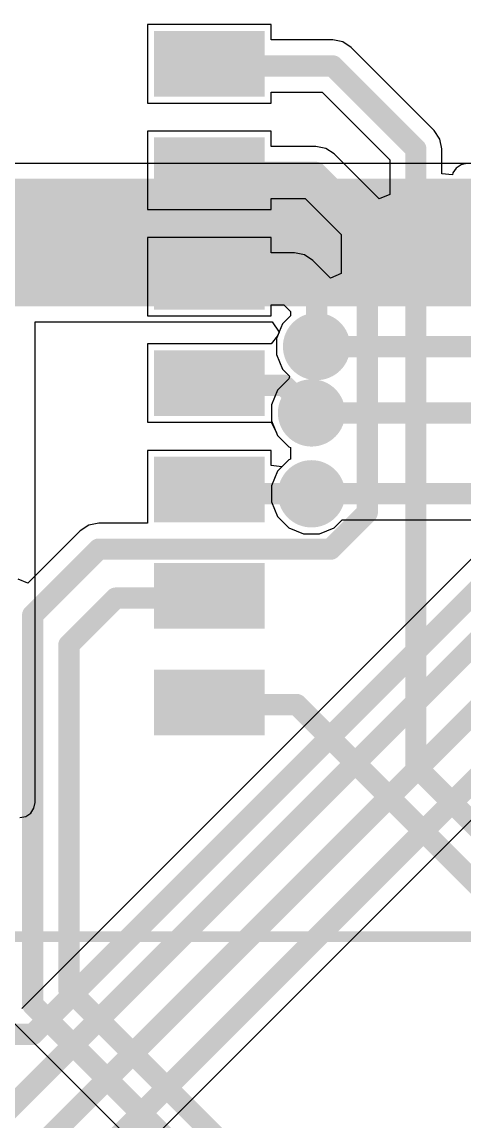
# Model space of a CAD drawing. Header units: millimetres. Extents: x -48 to 200, y -49 to 27.
# Drawn here: x 0.451 to 0.659, y 1.341 to 1.858 of the extents above; entities that cross this region are included whole.
import ezdxf

# ---------------------------------------------------------------- set-up
doc = ezdxf.new("R2010")
doc.units = ezdxf.units.MM
doc.header["$MEASUREMENT"] = 0
for name, color, linetype in [('BottomLayer', 5, 'Continuous'), ('BottomPaste', 16, 'Continuous'), ('BottomSolder', 6, 'Continuous'), ('TopLayer', 1, 'Continuous'), ('TopOverlay', 2, 'Continuous'), ('TopSolder', 216, 'Continuous'), ('ViaHoleLayer', 16, 'Continuous')]:
    doc.layers.add(name, color=color, linetype=linetype)

# ---------------------------------------------------------------- blocks, each defined once
blk = doc.blocks.new('ACDC56_41SURKWA_F01_20')
at = {"layer": 'TopOverlay', "const_width": 0.005}
blk.add_lwpolyline([(0.301, -0.496), (-0.303, -0.496)], dxfattribs=at)
blk = doc.blocks.new('16_SOIC__0_154___3_90___W______B_27')
at = {"layer": 'BottomLayer'}
for points in [[(-0.12598, 0.18642), (-0.08189, 0.18642), (-0.08189, 0.16358), (-0.12598, 0.16358)], [(0.08189, 0.18642), (0.12598, 0.18642), (0.12598, 0.16358), (0.08189, 0.16358)], [(0.08189, 0.18642), (0.12598, 0.18642), (0.12598, 0.16358), (0.08189, 0.16358)], [(-0.12598, 0.13642), (-0.08189, 0.13642), (-0.08189, 0.11358), (-0.12598, 0.11358)], [(0.08189, 0.13642), (0.12598, 0.13642), (0.12598, 0.11358), (0.08189, 0.11358)], [(-0.12598, 0.08642), (-0.08189, 0.08642), (-0.08189, 0.06358), (-0.12598, 0.06358)], [(0.08189, 0.08642), (0.12598, 0.08642), (0.12598, 0.06358), (0.08189, 0.06358)], [(-0.12598, 0.03642), (-0.08189, 0.03642), (-0.08189, 0.01358), (-0.12598, 0.01358)], [(0.08189, 0.03642), (0.12598, 0.03642), (0.12598, 0.01358), (0.08189, 0.01358)], [(-0.12598, -0.01358), (-0.08189, -0.01358), (-0.08189, -0.03642), (-0.12598, -0.03642)], [(0.08189, -0.01358), (0.12598, -0.01358), (0.12598, -0.03642), (0.08189, -0.03642)], [(-0.12598, -0.06358), (-0.08189, -0.06358), (-0.08189, -0.08642), (-0.12598, -0.08642)], [(0.08189, -0.06358), (0.12598, -0.06358), (0.12598, -0.08642), (0.08189, -0.08642)], [(-0.12598, -0.11358), (-0.08189, -0.11358), (-0.08189, -0.13642), (-0.12598, -0.13642)], [(0.08189, -0.11358), (0.12598, -0.11358), (0.12598, -0.13642), (0.08189, -0.13642)], [(-0.12598, -0.16358), (-0.08189, -0.16358), (-0.08189, -0.18642), (-0.12598, -0.18642)], [(0.08189, -0.16358), (0.12598, -0.16358), (0.12598, -0.18642), (0.08189, -0.18642)]]:
    blk.add_hatch(color=5, dxfattribs=at).paths.add_polyline_path(points)
at = {"layer": 'BottomPaste'}
for points in [[(-0.12598, 0.18642), (-0.08189, 0.18642), (-0.08189, 0.16358), (-0.12598, 0.16358)], [(0.08189, 0.18642), (0.12598, 0.18642), (0.12598, 0.16358), (0.08189, 0.16358)], [(0.08189, 0.18642), (0.12598, 0.18642), (0.12598, 0.16358), (0.08189, 0.16358)], [(-0.12598, 0.13642), (-0.08189, 0.13642), (-0.08189, 0.11358), (-0.12598, 0.11358)], [(0.08189, 0.13642), (0.12598, 0.13642), (0.12598, 0.11358), (0.08189, 0.11358)], [(-0.12598, 0.08642), (-0.08189, 0.08642), (-0.08189, 0.06358), (-0.12598, 0.06358)], [(0.08189, 0.08642), (0.12598, 0.08642), (0.12598, 0.06358), (0.08189, 0.06358)], [(-0.12598, 0.03642), (-0.08189, 0.03642), (-0.08189, 0.01358), (-0.12598, 0.01358)], [(0.08189, 0.03642), (0.12598, 0.03642), (0.12598, 0.01358), (0.08189, 0.01358)], [(-0.12598, -0.01358), (-0.08189, -0.01358), (-0.08189, -0.03642), (-0.12598, -0.03642)], [(0.08189, -0.01358), (0.12598, -0.01358), (0.12598, -0.03642), (0.08189, -0.03642)], [(-0.12598, -0.06358), (-0.08189, -0.06358), (-0.08189, -0.08642), (-0.12598, -0.08642)], [(0.08189, -0.06358), (0.12598, -0.06358), (0.12598, -0.08642), (0.08189, -0.08642)], [(-0.12598, -0.11358), (-0.08189, -0.11358), (-0.08189, -0.13642), (-0.12598, -0.13642)], [(0.08189, -0.11358), (0.12598, -0.11358), (0.12598, -0.13642), (0.08189, -0.13642)], [(-0.12598, -0.16358), (-0.08189, -0.16358), (-0.08189, -0.18642), (-0.12598, -0.18642)], [(0.08189, -0.16358), (0.12598, -0.16358), (0.12598, -0.18642), (0.08189, -0.18642)]]:
    blk.add_hatch(color=16, dxfattribs=at).paths.add_polyline_path(points)
at = {"layer": 'BottomSolder'}
for points in [[(-0.12998, 0.19042), (-0.07789, 0.19042), (-0.07789, 0.15958), (-0.12998, 0.15958)], [(0.07789, 0.19042), (0.12998, 0.19042), (0.12998, 0.15958), (0.07789, 0.15958)], [(0.07789, 0.19042), (0.12998, 0.19042), (0.12998, 0.15958), (0.07789, 0.15958)], [(-0.12998, 0.14042), (-0.07789, 0.14042), (-0.07789, 0.10958), (-0.12998, 0.10958)], [(0.07789, 0.14042), (0.12998, 0.14042), (0.12998, 0.10958), (0.07789, 0.10958)], [(-0.12998, 0.09042), (-0.07789, 0.09042), (-0.07789, 0.05958), (-0.12998, 0.05958)], [(0.07789, 0.09042), (0.12998, 0.09042), (0.12998, 0.05958), (0.07789, 0.05958)], [(-0.12998, 0.04042), (-0.07789, 0.04042), (-0.07789, 0.00958), (-0.12998, 0.00958)], [(0.07789, 0.04042), (0.12998, 0.04042), (0.12998, 0.00958), (0.07789, 0.00958)], [(-0.12998, -0.00958), (-0.07789, -0.00958), (-0.07789, -0.04042), (-0.12998, -0.04042)], [(0.07789, -0.00958), (0.12998, -0.00958), (0.12998, -0.04042), (0.07789, -0.04042)], [(-0.12998, -0.05958), (-0.07789, -0.05958), (-0.07789, -0.09042), (-0.12998, -0.09042)], [(0.07789, -0.05958), (0.12998, -0.05958), (0.12998, -0.09042), (0.07789, -0.09042)], [(-0.12998, -0.10958), (-0.07789, -0.10958), (-0.07789, -0.14042), (-0.12998, -0.14042)], [(0.07789, -0.10958), (0.12998, -0.10958), (0.12998, -0.14042), (0.07789, -0.14042)], [(-0.12998, -0.15958), (-0.07789, -0.15958), (-0.07789, -0.19042), (-0.12998, -0.19042)], [(0.07789, -0.15958), (0.12998, -0.15958), (0.12998, -0.19042), (0.07789, -0.19042)]]:
    blk.add_hatch(color=6, dxfattribs=at).paths.add_polyline_path(points)

msp = doc.modelspace()

# ---------------------------------------------------------------- hatches: boundary and pattern name
at = {"layer": 'BottomLayer'}
h = msp.add_hatch(color=5, dxfattribs=at)
edge = h.paths.add_edge_path()
edge.add_arc((0.58937, 1.70519), 0.01181, 0, 360)
h = msp.add_hatch(color=5, dxfattribs=at)
edge = h.paths.add_edge_path()
edge.add_arc((0.587, 1.674), 0.01181, 0, 360)
h = msp.add_hatch(color=5, dxfattribs=at)
edge = h.paths.add_edge_path()
edge.add_arc((0.587, 1.636), 0.01181, 0, 360)
at = {"layer": 'BottomSolder'}
h = msp.add_hatch(color=6, dxfattribs=at)
edge = h.paths.add_edge_path()
edge.add_arc((0.58937, 1.70519), 0.01581, 0, 360)
h = msp.add_hatch(color=6, dxfattribs=at)
edge = h.paths.add_edge_path()
edge.add_arc((0.587, 1.674), 0.01581, 0, 360)
h = msp.add_hatch(color=6, dxfattribs=at)
edge = h.paths.add_edge_path()
edge.add_arc((0.587, 1.636), 0.01581, 0, 360)
at = {"layer": 'TopLayer'}
msp.add_hatch(color=1, dxfattribs=at).paths.add_polyline_path([(0.339, 1.724), (0.707, 1.724), (0.707, 1.784), (0.339, 1.784)])
h = msp.add_hatch(color=1, dxfattribs=at)
edge = h.paths.add_edge_path()
edge.add_arc((0.58937, 1.70519), 0.01181, 0, 360)
h = msp.add_hatch(color=1, dxfattribs=at)
edge = h.paths.add_edge_path()
edge.add_arc((0.587, 1.674), 0.01181, 0, 360)
h = msp.add_hatch(color=1, dxfattribs=at)
edge = h.paths.add_edge_path()
edge.add_arc((0.587, 1.636), 0.01181, 0, 360)
at = {"layer": 'TopSolder'}
h = msp.add_hatch(color=216, dxfattribs=at)
edge = h.paths.add_edge_path()
edge.add_arc((0.58937, 1.70519), 0.01581, 0, 360)
h = msp.add_hatch(color=216, dxfattribs=at)
edge = h.paths.add_edge_path()
edge.add_arc((0.587, 1.674), 0.01581, 0, 360)
h = msp.add_hatch(color=216, dxfattribs=at)
edge = h.paths.add_edge_path()
edge.add_arc((0.587, 1.636), 0.01581, 0, 360)
at = {"layer": 'ViaHoleLayer'}
h = msp.add_hatch(color=16, dxfattribs=at)
edge = h.paths.add_edge_path()
edge.add_arc((0.58937, 1.70519), 0.00591, 0, 360)
h = msp.add_hatch(color=16, dxfattribs=at)
edge = h.paths.add_edge_path()
edge.add_arc((0.587, 1.674), 0.00591, 0, 360)
h = msp.add_hatch(color=16, dxfattribs=at)
edge = h.paths.add_edge_path()
edge.add_arc((0.587, 1.636), 0.00591, 0, 360)

# ---------------------------------------------------------------- linework, layer by layer
at = {"layer": 'BottomLayer'}
for p, q in [((0.56805, 1.85642), (0.50995, 1.85642)), ((0.50995, 1.85642), (0.50995, 1.81958)), ((0.56805, 1.84924), (0.56805, 1.85642)), ((0.597, 1.84924), (0.56805, 1.84924)), ((0.60168, 1.8483), (0.597, 1.84924)), ((0.60565, 1.84565), (0.60168, 1.8483)), ((0.64465, 1.80665), (0.60565, 1.84565)), ((0.56805, 1.81958), (0.56805, 1.82476)), ((0.56805, 1.82476), (0.59193, 1.82476)), ((0.59193, 1.82476), (0.62376, 1.79293)), ((0.50995, 1.81958), (0.56805, 1.81958)), ((0.56805, 1.80642), (0.50995, 1.80642)), ((0.50995, 1.80642), (0.50995, 1.76958)), ((0.56805, 1.79924), (0.56805, 1.80642)), ((0.6473, 1.80268), (0.64465, 1.80665)), ((0.589, 1.79924), (0.56805, 1.79924)), ((0.59368, 1.7983), (0.589, 1.79924)), ((0.64824, 1.798), (0.6473, 1.80268)), ((0.59765, 1.79565), (0.59368, 1.7983)), ((0.61876, 1.77454), (0.59765, 1.79565)), ((0.64824, 1.78636), (0.64824, 1.798)), ((0.62376, 1.79293), (0.62376, 1.77661)), ((0.65495, 1.78905), (0.65341, 1.78673)), ((0.65727, 1.79059), (0.65495, 1.78905)), ((0.66, 1.79114), (0.65727, 1.79059)), ((0.65324, 1.78587), (0.64824, 1.78636)), ((0.65341, 1.78673), (0.65324, 1.78587)), ((0.56805, 1.76958), (0.56805, 1.77476)), ((0.56805, 1.77476), (0.58393, 1.77476)), ((0.58393, 1.77476), (0.60094, 1.75775)), ((0.62376, 1.77661), (0.61876, 1.77454)), ((0.50995, 1.76958), (0.56805, 1.76958)), ((0.60094, 1.75775), (0.60094, 1.73943)), ((0.56805, 1.75642), (0.50995, 1.75642)), ((0.50995, 1.75642), (0.50995, 1.71958)), ((0.56805, 1.74924), (0.56805, 1.75642)), ((0.579, 1.74924), (0.56805, 1.74924)), ((0.58368, 1.7483), (0.579, 1.74924)), ((0.58765, 1.74565), (0.58368, 1.7483)), ((0.59594, 1.73736), (0.58765, 1.74565)), ((0.60094, 1.73943), (0.59594, 1.73736)), ((0.56805, 1.71958), (0.56805, 1.72476)), ((0.56805, 1.72476), (0.57393, 1.72476)), ((0.57393, 1.72476), (0.57713, 1.72157)), ((0.57713, 1.72157), (0.57713, 1.71956)), ((0.50995, 1.71958), (0.56805, 1.71958)), ((0.57342, 1.71584), (0.57107, 1.71017)), ((0.57713, 1.71956), (0.57342, 1.71584)), ((0.56805, 1.70642), (0.50995, 1.70642)), ((0.50995, 1.70642), (0.50995, 1.66958)), ((0.57107, 1.71017), (0.56805, 1.70642)), ((0.50995, 1.66958), (0.56805, 1.66958)), ((0.56805, 1.66958), (0.57017, 1.66546)), ((0.57017, 1.66546), (0.57105, 1.66334)), ((0.57105, 1.66334), (0.57634, 1.65805)), ((0.56805, 1.65642), (0.50995, 1.65642)), ((0.50995, 1.65642), (0.50995, 1.62224)), ((0.56805, 1.64924), (0.56805, 1.65642)), ((0.57634, 1.65805), (0.57718, 1.65771)), ((0.57718, 1.65771), (0.57718, 1.65229)), ((0.57305, 1.64865), (0.56805, 1.64924)), ((0.57634, 1.65195), (0.57305, 1.64865)), ((0.57718, 1.65229), (0.57634, 1.65195)), ((0.47835, 1.61865), (0.45376, 1.59406)), ((0.48232, 1.6213), (0.47835, 1.61865)), ((0.487, 1.62224), (0.48232, 1.6213)), ((0.50995, 1.62224), (0.487, 1.62224)), ((0.45376, 1.59406), (0.44914, 1.59597)), ((0.44735, 1.38731), (0.56331, 1.27135))]:
    msp.add_line(p, q, dxfattribs=at)
at = {"layer": 'BottomLayer', "const_width": 0.01}
for points in [[(0.52635, 1.837), (0.597, 1.837)], [(0.597, 1.837), (0.636, 1.798)], [(0.636, 1.508), (0.636, 1.798)], [(0.52635, 1.787), (0.589, 1.787)], [(0.589, 1.787), (0.61318, 1.76282)], [(0.61318, 1.62718), (0.61318, 1.76282)], [(0.52635, 1.737), (0.579, 1.737)], [(0.579, 1.737), (0.58937, 1.72663)], [(0.58937, 1.70519), (0.58937, 1.72663)], [(0.52635, 1.687), (0.574, 1.687)], [(0.574, 1.687), (0.587, 1.674)], [(0.52635, 1.637), (0.52735, 1.636)], [(0.52735, 1.636), (0.587, 1.636)], [(0.596, 1.61), (0.61318, 1.62718)], [(0.456, 1.579), (0.487, 1.61)], [(0.487, 1.61), (0.596, 1.61)], [(0.473, 1.565), (0.495, 1.587)], [(0.495, 1.587), (0.52635, 1.587)], [(0.456, 1.39596), (0.456, 1.579)], [(0.473, 1.403), (0.473, 1.565)], [(0.52635, 1.537), (0.58, 1.537)], [(0.58, 1.537), (0.801, 1.316)], [(0.636, 1.508), (0.811, 1.333)], [(0.473, 1.403), (0.577, 1.299)], [(0.456, 1.39596), (0.57196, 1.28)]]:
    msp.add_lwpolyline(points, dxfattribs=at)
at = {"layer": 'BottomLayer', "const_width": 0.005}
for points in [[(0.52385, 1.837, 1), (0.52885, 1.837, 1)], [(0.5945, 1.837, 1), (0.5995, 1.837, 1)], [(0.5945, 1.837, 1), (0.5995, 1.837, 1)], [(0.6335, 1.798, 1), (0.6385, 1.798, 1)], [(0.6335, 1.798, 1), (0.6385, 1.798, 1)], [(0.52385, 1.787, 1), (0.52885, 1.787, 1)], [(0.5865, 1.787, 1), (0.5915, 1.787, 1)], [(0.5865, 1.787, 1), (0.5915, 1.787, 1)], [(0.61068, 1.76282, 1), (0.61568, 1.76282, 1)], [(0.61068, 1.76282, 1), (0.61568, 1.76282, 1)], [(0.52385, 1.737, 1), (0.52885, 1.737, 1)], [(0.5765, 1.737, 1), (0.5815, 1.737, 1)], [(0.5765, 1.737, 1), (0.5815, 1.737, 1)], [(0.58687, 1.72663, 1), (0.59187, 1.72663, 1)], [(0.58687, 1.72663, 1), (0.59187, 1.72663, 1)], [(0.58687, 1.70519, 1), (0.59187, 1.70519, 1)], [(0.52385, 1.687, 1), (0.52885, 1.687, 1)], [(0.5715, 1.687, 1), (0.5765, 1.687, 1)], [(0.5715, 1.687, 1), (0.5765, 1.687, 1)], [(0.5845, 1.674, 1), (0.5895, 1.674, 1)], [(0.52385, 1.637, 1), (0.52885, 1.637, 1)], [(0.52485, 1.636, 1), (0.52985, 1.636, 1)], [(0.52485, 1.636, 1), (0.52985, 1.636, 1)], [(0.5845, 1.636, 1), (0.5895, 1.636, 1)], [(0.61068, 1.62718, 1), (0.61568, 1.62718, 1)], [(0.61068, 1.62718, 1), (0.61568, 1.62718, 1)], [(0.4845, 1.61, 1), (0.4895, 1.61, 1)], [(0.4845, 1.61, 1), (0.4895, 1.61, 1)], [(0.5935, 1.61, 1), (0.5985, 1.61, 1)], [(0.5935, 1.61, 1), (0.5985, 1.61, 1)], [(0.4925, 1.587, 1), (0.4975, 1.587, 1)], [(0.4925, 1.587, 1), (0.4975, 1.587, 1)], [(0.52385, 1.587, 1), (0.52885, 1.587, 1)], [(0.4535, 1.579, 1), (0.4585, 1.579, 1)], [(0.4535, 1.579, 1), (0.4585, 1.579, 1)], [(0.4705, 1.565, 1), (0.4755, 1.565, 1)], [(0.4705, 1.565, 1), (0.4755, 1.565, 1)], [(0.52385, 1.537, 1), (0.52885, 1.537, 1)], [(0.5775, 1.537, 1), (0.5825, 1.537, 1)], [(0.5775, 1.537, 1), (0.5825, 1.537, 1)], [(0.6335, 1.508, 1), (0.6385, 1.508, 1)], [(0.6335, 1.508, 1), (0.6385, 1.508, 1)], [(0.4705, 1.403, 1), (0.4755, 1.403, 1)], [(0.4705, 1.403, 1), (0.4755, 1.403, 1)], [(0.4535, 1.39596, 1), (0.4585, 1.39596, 1)], [(0.4535, 1.39596, 1), (0.4585, 1.39596, 1)]]:
    msp.add_lwpolyline(points, format="xyb", close=True, dxfattribs=at)
at = {"layer": 'TopLayer'}
for p, q in [((0.707, 1.79114), (0.41014, 1.79114)), ((0.45714, 1.491), (0.45714, 1.71686)), ((0.45714, 1.71686), (0.56843, 1.71686)), ((0.56843, 1.71686), (0.57177, 1.71186)), ((0.57177, 1.71186), (0.57056, 1.70893)), ((0.57056, 1.70893), (0.57056, 1.70145)), ((0.57056, 1.70145), (0.57342, 1.69453)), ((0.57634, 1.68995), (0.57105, 1.68466)), ((0.57342, 1.69453), (0.57662, 1.69133)), ((0.57662, 1.69133), (0.57634, 1.68995)), ((0.57105, 1.68466), (0.56819, 1.67774)), ((0.56819, 1.67774), (0.56819, 1.67026)), ((0.56819, 1.67026), (0.57105, 1.66334)), ((0.57105, 1.66334), (0.57634, 1.65805)), ((0.57634, 1.65805), (0.57718, 1.65771)), ((0.57718, 1.65771), (0.57718, 1.65229)), ((0.57634, 1.65195), (0.57105, 1.64666)), ((0.57718, 1.65229), (0.57634, 1.65195)), ((0.57105, 1.64666), (0.56819, 1.63974)), ((0.56819, 1.63974), (0.56819, 1.63226)), ((0.56819, 1.63226), (0.57105, 1.62534)), ((0.15265, 0.97335), (0.80369, 1.62439)), ((0.57105, 1.62534), (0.57634, 1.62005)), ((0.59766, 1.62005), (0.60137, 1.62376)), ((0.60137, 1.62376), (0.67393, 1.62376)), ((0.67584, 1.61915), (0.45093, 1.39424)), ((0.57634, 1.62005), (0.58326, 1.61719)), ((0.59074, 1.61719), (0.59766, 1.62005)), ((0.58326, 1.61719), (0.59074, 1.61719)), ((0.45659, 1.48827), (0.45714, 1.491)), ((0.45, 1.48386), (0.45273, 1.48441)), ((0.45273, 1.48441), (0.45505, 1.48595)), ((0.45505, 1.48595), (0.45659, 1.48827))]:
    msp.add_line(p, q, dxfattribs=at)
at = {"layer": 'TopLayer', "const_width": 0.01}
for points in [[(0.456, 1.382), (0.812, 1.738)], [(0.58937, 1.70519), (0.70419, 1.70519)], [(0.38004, 1.282), (0.78504, 1.687)], [(0.587, 1.674), (0.69801, 1.674)], [(0.212, 1.082), (0.792, 1.662)], [(0.144, 0.982), (0.79862, 1.63662)], [(0.587, 1.636), (0.68405, 1.636)], [(0.03498, 1.382), (0.456, 1.382)]]:
    msp.add_lwpolyline(points, dxfattribs=at)
at = {"layer": 'TopLayer', "const_width": 0.005}
for points in [[(0.58687, 1.70519, 1), (0.59187, 1.70519, 1)], [(0.5845, 1.674, 1), (0.5895, 1.674, 1)], [(0.5845, 1.636, 1), (0.5895, 1.636, 1)], [(0.4535, 1.382, 1), (0.4585, 1.382, 1)], [(0.4535, 1.382, 1), (0.4585, 1.382, 1)]]:
    msp.add_lwpolyline(points, format="xyb", close=True, dxfattribs=at)

# ---------------------------------------------------------------- block references
msp.add_blockref('16_SOIC__0_154___3_90___W______B_27', (0.64294, 1.713))
at = {"rotation": 180}
msp.add_blockref('ACDC56_41SURKWA_F01_20', (0.409, 0.932), dxfattribs=at)

doc.saveas('drawing.dxf')
